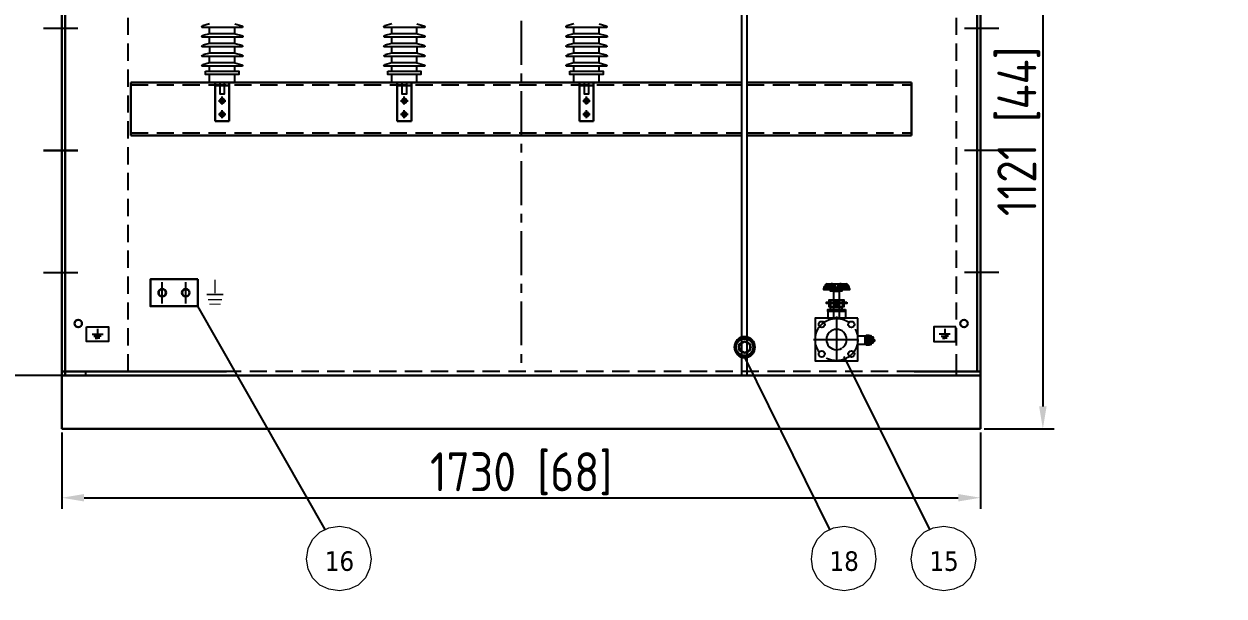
# Model space of a CAD drawing. Header units: inches. Extents: x 198356 to 209798, y -190593 to -183267.
# Drawn here: x 199760 to 202019, y -186348 to -185270 of the extents above; entities that cross this region are included whole.
import ezdxf

# ---------------------------------------------------------------- set-up
doc = ezdxf.new("R2010")
doc.units = ezdxf.units.IN
doc.header["$LTSCALE"] = 13
doc.linetypes.add('CENTERX2', pattern=[101.6, 63.5, -12.7, 12.7, -12.7])
doc.linetypes.add('DASHED', pattern=[0.75, 0.5, -0.25])
for name, color, linetype in [('1', 4, 'Continuous'), ('4虚线层', 6, 'DASHED'), ('粗实线', 4, 'Continuous')]:
    doc.layers.add(name, color=color, linetype=linetype)
for name, color, linetype, lineweight in [('1粗实线', 4, 'Continuous', 50), ('2细实线', 3, 'Continuous', 20), ('标注、文本', 3, 'Continuous', 25), ('铁心', 3, 'Continuous', 0)]:
    doc.layers.add(name, color=color, linetype=linetype, lineweight=lineweight)
doc.styles.get("Standard").update_dxf_attribs({"font": 'gbenor.shx', "bigfont": 'gbcbig.shx'})
doc.styles.add('Tahoma$001', font='tahoma.ttf', dxfattribs={"height": 2.159784})
doc.dimstyles.new('英寸 1-10', dxfattribs={"dimscale": 14, "dimtxt": 3.5, "dimasz": 2, "dimexe": 1.5, "dimexo": 0.5, "dimgap": 0.5, "dimtad": 1, "dimtoh": 1, "dimdec": 0, "dimdsep": 46, "dimtxsty": 'Standard', "dimcen": 2.5, "dimclrd": 3, "dimclre": 3, "dimclrt": 3, "dimadec": 0, "dimazin": 2, "dimtfac": 1, "dimtdec": 0, "dimtmove": 0, "dimatfit": 2, "dimfxl": 1, "dimarcsym": 0})

# ---------------------------------------------------------------- blocks, each defined once
blk = doc.blocks.new('A$C1DFE2BEF')
at = {"layer": '粗实线'}
h = blk.add_hatch(color=256, dxfattribs=at)
h.dxf.hatch_style = 2
h.paths.add_polyline_path([(99.9, 51.8), (99.9, 32.8), (104.9, 32.8)])
h = blk.add_hatch(color=256, dxfattribs=at)
h.dxf.hatch_style = 2
h.paths.add_polyline_path([(99.9, 51.8), (104.9, 51.8), (104.9, 32.8)])
at = {"layer": '1', "color": 1, "linetype": 'CENTERX2', "lineweight": -3, "ltscale": 0.1}
for p, q in [((43.3, 87.1), (43.3, 0)), ((0, 43.6), (86.7, 43.6))]:
    blk.add_line(p, q, dxfattribs=at)
at = {"layer": '1'}
blk.add_lwpolyline([(83.3, 83.6), (3.3, 83.6), (3.3, 3.6), (83.3, 3.6)], close=True, dxfattribs=at)
at = {"layer": '1', "color": 1, "linetype": 'CENTERX2', "lineweight": -3, "ltscale": 0.1}
blk.add_circle((43.3, 43.6), 40, dxfattribs=at)
at = {"layer": '1'}
for centre in [(15.5, 72), (71.2, 72), (15.5, 16.4), (71.2, 16.4)]:
    blk.add_circle(centre, 5.76, dxfattribs=at)
blk.add_arc((43.3, 43.6), 19.2, 305.0033, 302.381, dxfattribs=at)
at = {"layer": '粗实线'}
for points in [[(67.5, 139.7), (67.5, 137.1), (19.2, 137.1), (19.2, 139.7)], [(58.6, 139.7), (67.5, 139.7), (67.5, 137.1), (19.2, 137.1), (19.2, 139.7), (28.1, 139.7)], [(25.6, 148.6), (23, 147.3), (20.5, 144.8)], [(25.6, 147.3), (23, 146), (20.5, 144.8)], [(25.6, 146), (24.3, 144.8), (23, 143.5)], [(25.6, 144.8), (24.3, 144.8), (23, 143.5)], [(35.7, 148.6), (33.2, 148.6), (29.4, 146), (28.1, 142.2)], [(33.2, 146), (31.9, 144.8), (30.6, 142.2)], [(33.2, 144.8), (31.9, 144.8), (30.6, 142.2)], [(30.6, 137.1), (30.6, 142.2), (30.6, 139.7)], [(30.6, 139.7), (56, 139.7)], [(35.7, 142.2), (35.7, 144.8), (34.5, 146)], [(35.7, 142.2), (34.5, 144.8)], [(38.3, 142.2), (37, 147.3), (35.7, 148.6)], [(35.7, 144.8), (35.7, 146)], [(48.4, 142.2), (49.7, 147.3), (49.7, 148.6)], [(52.2, 146), (51, 146), (51, 144.8), (51, 142.2)], [(52.2, 144.8), (51, 144.8)], [(58.6, 142.2), (56, 146), (52.2, 148.6)], [(56, 142.2), (54.8, 144.8), (52.2, 146)], [(56, 142.2), (54.8, 144.8), (52.2, 144.8)], [(56, 137.1), (56, 142.2), (56, 139.7)], [(66.2, 144.8), (63.7, 147.3), (61.1, 148.6)], [(64.9, 144.8), (63.7, 146), (61.1, 147.3)], [(63.7, 143.5), (62.4, 144.8), (61.1, 146)], [(63.7, 143.5), (62.4, 144.8), (61.1, 144.8)], [(29.4, 114.3), (29.4, 118.1), (57.3, 118.1), (57.3, 114.3)], [(57.3, 111.7), (57.3, 105.4), (29.4, 105.4), (29.4, 111.7)], [(83.3, 50.5), (97.3, 50.5), (97.3, 34), (83.3, 34)], [(108.7, 35.3), (108.7, 49.3), (108.7, 50.5), (107.5, 50.5)], [(110, 36.6), (110, 48), (108.7, 48)], [(112.6, 36.6), (112.6, 48), (110, 48)], [(112.6, 48), (112.6, 46.7)], [(107.5, 34), (108.7, 34), (108.7, 35.3)], [(110, 36.6), (108.7, 35.3)], [(112.6, 36.6), (112.6, 37.8)], [(115.1, 42.9), (115.1, 41.7), (113.8, 41.7), (113.8, 42.9), (115.1, 42.9), (115.1, 40.4), (115.1, 42.9), (115.1, 41.7), (115.1, 40.4)]]:
    blk.add_lwpolyline(points, dxfattribs=at)
for points in [[(53.5, 137.1), (53.5, 134.6), (31.9, 134.6), (31.9, 137.1)], [(62.4, 114.3), (62.4, 113), (24.3, 113), (24.3, 114.3)], [(62.4, 113), (62.4, 111.7), (24.3, 111.7), (24.3, 113)], [(48.4, 134.6), (48.4, 83.6), (38.3, 83.6), (38.3, 134.6)], [(59.9, 100.3), (59.9, 96.5), (26.8, 96.5), (26.8, 100.3)], [(53.5, 105.4), (53.5, 100.3), (31.9, 100.3), (31.9, 105.4)], [(99.9, 49.3), (99.9, 35.3), (97.3, 35.3), (97.3, 49.3)], [(104.9, 51.8), (104.9, 32.8), (99.9, 32.8), (99.9, 51.8)], [(107.5, 50.5), (107.5, 34), (106.2, 34), (106.2, 50.5)], [(113.8, 44.2), (113.8, 40.4), (112.6, 40.4), (112.6, 44.2)]]:
    blk.add_lwpolyline(points, close=True, dxfattribs=at)
for points in [[(19.2, 139.7), (19.2, 139.7), (20.5, 144.8), (20.5, 144.8)], [(19.2, 139.7), (19.2, 139.7), (20.5, 144.8), (20.5, 144.8)], [(20.5, 139.7), (20.5, 139.7), (23, 143.5), (23, 143.5)], [(21.8, 139.7), (21.8, 139.7), (23, 143.5), (23, 143.5)], [(28.1, 139.7), (28.1, 139.7), (21.8, 139.7), (21.8, 139.7)], [(23, 142.2), (23, 142.2), (28.1, 142.2), (28.1, 142.2)], [(25.6, 148.6), (25.6, 148.6), (61.1, 148.6), (61.1, 148.6)], [(25.6, 147.3), (25.6, 147.3), (30.6, 147.3), (30.6, 147.3)], [(25.6, 146), (25.6, 146), (29.4, 146), (29.4, 146)], [(25.6, 144.8), (25.6, 144.8), (29.4, 144.8), (29.4, 144.8)], [(28.1, 142.2), (28.1, 142.2), (28.1, 137.1), (28.1, 137.1)], [(28.1, 139.7), (28.1, 139.7), (30.6, 139.7), (30.6, 139.7)], [(30.6, 142.2), (30.6, 142.2), (56, 142.2), (56, 142.2)], [(56, 139.7), (56, 139.7), (30.6, 139.7), (30.6, 139.7)], [(33.2, 146), (33.2, 146), (34.5, 146), (34.5, 146)], [(33.2, 144.8), (33.2, 144.8), (34.5, 144.8), (34.5, 144.8)], [(40.8, 148.6), (40.8, 148.6), (40.8, 137.1), (40.8, 137.1)], [(45.9, 148.6), (45.9, 148.6), (45.9, 137.1), (45.9, 137.1)], [(52.2, 148.6), (52.2, 148.6), (49.7, 148.6), (49.7, 148.6)], [(49.7, 147.3), (49.7, 147.3), (49.7, 148.6), (49.7, 148.6)], [(51, 144.8), (51, 144.8), (49.7, 142.2), (49.7, 142.2)], [(52.2, 146), (52.2, 146), (52.2, 147.3), (52.2, 147.3)], [(52.2, 144.8), (52.2, 144.8), (52.2, 146), (52.2, 146)], [(61.1, 147.3), (61.1, 147.3), (54.8, 147.3), (54.8, 147.3)], [(61.1, 146), (61.1, 146), (57.3, 146), (57.3, 146)], [(61.1, 144.8), (61.1, 144.8), (57.3, 144.8), (57.3, 144.8)], [(58.6, 142.2), (58.6, 142.2), (63.7, 142.2), (63.7, 142.2)], [(63.7, 142.2), (63.7, 142.2), (58.6, 142.2), (58.6, 142.2)], [(58.6, 142.2), (58.6, 142.2), (58.6, 137.1), (58.6, 137.1)], [(67.5, 139.7), (67.5, 139.7), (58.6, 139.7), (58.6, 139.7)], [(58.6, 139.7), (58.6, 139.7), (64.9, 139.7), (64.9, 139.7)], [(64.9, 139.7), (64.9, 139.7), (63.7, 143.5), (63.7, 143.5)], [(64.9, 139.7), (64.9, 139.7), (63.7, 143.5), (63.7, 143.5)], [(67.5, 139.7), (67.5, 139.7), (64.9, 144.8), (64.9, 144.8)], [(67.5, 139.7), (67.5, 139.7), (66.2, 144.8), (66.2, 144.8)], [(67.5, 137.1), (67.5, 137.1), (67.5, 139.7), (67.5, 139.7)], [(31.9, 118.1), (31.9, 118.1), (31.9, 114.3), (31.9, 114.3)], [(40.8, 118.1), (40.8, 118.1), (40.8, 114.3), (40.8, 114.3)], [(44.6, 118.1), (44.6, 118.1), (44.6, 114.3), (44.6, 114.3)], [(54.8, 118.1), (54.8, 118.1), (54.8, 114.3), (54.8, 114.3)], [(26.8, 96.5), (26.8, 96.5), (26.8, 83.6), (26.8, 83.6)], [(31.9, 111.7), (31.9, 111.7), (31.9, 105.4), (31.9, 105.4)], [(35.7, 100.3), (35.7, 100.3), (35.7, 96.5), (35.7, 96.5)], [(37, 100.3), (37, 100.3), (37, 96.5), (37, 96.5)], [(40.8, 111.7), (40.8, 111.7), (40.8, 105.4), (40.8, 105.4)], [(44.6, 111.7), (44.6, 111.7), (44.6, 105.4), (44.6, 105.4)], [(49.7, 100.3), (49.7, 100.3), (49.7, 96.5), (49.7, 96.5)], [(51, 100.3), (51, 100.3), (51, 96.5), (51, 96.5)], [(54.8, 111.7), (54.8, 111.7), (54.8, 105.4), (54.8, 105.4)], [(59.9, 96.5), (59.9, 96.5), (59.9, 83.6), (59.9, 83.6)], [(106.2, 50.5), (106.2, 50.5), (104.9, 50.5), (104.9, 50.5)], [(107.5, 50.5), (107.5, 50.5), (107.5, 51.8), (107.5, 51.8)], [(112.6, 48), (112.6, 48), (112.6, 49.3), (112.6, 49.3)], [(112.6, 46.7), (112.6, 46.7), (112.6, 37.8), (112.6, 37.8)], [(106.2, 34), (106.2, 34), (104.9, 34), (104.9, 34)], [(107.5, 34), (107.5, 34), (107.5, 35.3), (107.5, 35.3)], [(112.6, 36.6), (112.6, 36.6), (110, 36.6), (110, 36.6)], [(112.6, 36.6), (112.6, 36.6), (112.6, 37.8), (112.6, 37.8)]]:
    blk.add_open_spline(points, degree=3, dxfattribs=at)
blk = doc.blocks.new('257561')
at = {"layer": '标注、文本'}
for p, q in [((856.9, 2219.1), (856.9, 2214.1)), ((851.7, 2214.1), (862.1, 2214.1)), ((853.4, 2212.2), (856.9, 2212.2)), ((854.7, 2210.2), (856.9, 2210.2)), ((860.3, 2212.2), (856.9, 2212.2)), ((859, 2210.2), (856.9, 2210.2))]:
    blk.add_line(p, q, dxfattribs=at)
blk = doc.blocks.new('*U96')
at = {"layer": '1', "color": 1, "linetype": 'CENTERX2', "lineweight": -3, "ltscale": 0.1}
blk.add_line((32.5, 0), (-32.5, 0), dxfattribs=at)
blk = doc.blocks.new('*D101')
at = {"layer": '2细实线', "color": 3, "linetype": 'ByBlock', "lineweight": -2}
for p, q in [((204482.5, -183812.8), (204702.3, -183812.8)), ((204681.3, -183854.8), (204681.3, -185990.8)), ((204332.5, -186032.8), (204702.3, -186032.8)), ((201100.8, -188826.9), (201100.8, -188994.8)), ((199830.8, -188846.5), (199830.8, -188994.8)), ((201072.8, -188973.8), (199858.8, -188973.8))]:
    blk.add_line(p, q, dxfattribs=at)
at = {"layer": '2细实线', "color": 3, "linetype": 'ByBlock'}
for points in [[(204674.3, -183854.8), (204688.3, -183854.8), (204681.3, -183812.8)], [(204674.3, -185990.8), (204688.3, -185990.8), (204681.3, -186032.8)], [(199858.8, -188969.1), (199858.8, -188978.5), (199830.8, -188973.8)], [(201072.8, -188969.1), (201072.8, -188978.5), (201100.8, -188973.8)]]:
    blk.add_solid(points, dxfattribs=at)
at = {"layer": 'Defpoints', "color": 0, "linetype": 'ByBlock'}
for p in [(204475.5, -183812.8), (204325.5, -186032.8), (204681.3, -186032.8), (201100.8, -188819.9), (199830.8, -188839.5), (199830.8, -188973.8)]:
    blk.add_point(p, dxfattribs=at)
at = {"layer": '2细实线', "color": 3, "linetype": 'ByBlock', "insert": (204636.1, -185152.3), "char_height": 73.5, "attachment_point": 5, "rotation": 90}
blk.add_mtext('2220 [87]', dxfattribs=at)
at = {"layer": '2细实线', "color": 3, "linetype": 'ByBlock', "insert": (200465.8, -188941.3), "char_height": 49, "attachment_point": 5}
blk.add_mtext('1270 [50]', dxfattribs=at)
blk = doc.blocks.new('*D105')
at = {"layer": '2细实线', "color": 3, "linetype": 'ByBlock', "lineweight": -2}
for p, q in [((199830.8, -186039.8), (199830.8, -186183.8)), ((201560.8, -186039.8), (201560.8, -186183.8)), ((199872.8, -186162.8), (201518.8, -186162.8))]:
    blk.add_line(p, q, dxfattribs=at)
at = {"layer": '2细实线', "color": 3, "linetype": 'ByBlock'}
for points in [[(199872.8, -186155.8), (199872.8, -186169.8), (199830.8, -186162.8)], [(201518.8, -186155.8), (201518.8, -186169.8), (201560.8, -186162.8)]]:
    blk.add_solid(points, dxfattribs=at)
at = {"layer": 'Defpoints', "color": 0, "linetype": 'ByBlock'}
for p in [(199830.8, -186032.8), (201560.8, -186032.8), (201560.8, -186162.8)]:
    blk.add_point(p, dxfattribs=at)
at = {"layer": '2细实线', "color": 3, "linetype": 'ByBlock', "insert": (200695.8, -186117.6), "char_height": 73.5, "attachment_point": 5}
blk.add_mtext('1730 [68]', dxfattribs=at)
blk = doc.blocks.new('*D107')
at = {"layer": '2细实线', "color": 3, "linetype": 'ByBlock', "lineweight": -2}
for p, q in [((201492.1, -184572.3), (201699.3, -184572.3)), ((201678.3, -184714.3), (201678.3, -184600.3)), ((201487.5, -184742.3), (201699.3, -184742.3)), ((201402.8, -184912.3), (201699.3, -184912.3)), ((201678.3, -184954.3), (201678.3, -185990.8)), ((201567.8, -186032.8), (201699.3, -186032.8))]:
    blk.add_line(p, q, dxfattribs=at)
at = {"layer": '2细实线', "color": 3, "linetype": 'ByBlock'}
for points in [[(201673.6, -184600.3), (201682.9, -184600.3), (201678.3, -184572.3)], [(201673.6, -184714.3), (201682.9, -184714.3), (201678.3, -184742.3)], [(201671.3, -184954.3), (201685.3, -184954.3), (201678.3, -184912.3)], [(201671.3, -185990.8), (201685.3, -185990.8), (201678.3, -186032.8)]]:
    blk.add_solid(points, dxfattribs=at)
at = {"layer": 'Defpoints', "color": 0, "linetype": 'ByBlock'}
for p in [(201485.1, -184572.3), (201678.3, -184572.3), (201480.5, -184742.3), (201395.8, -184912.3), (201560.8, -186032.8), (201678.3, -186032.8)]:
    blk.add_point(p, dxfattribs=at)
at = {"layer": '2细实线', "color": 3, "linetype": 'ByBlock', "attachment_point": 5, "rotation": 90}
for s, insert, char_height in [('170 [7]', (201645.7, -184657.3), 49), ('1121 [44]', (201633, -185472.6), 73.5)]:
    blk.add_mtext(s, dxfattribs=dict(at, insert=insert, char_height=char_height))
blk = doc.blocks.new('*D115')
at = {"layer": '2细实线', "color": 3, "linetype": 'ByBlock', "lineweight": -2}
for p, q in [((200042.1, -184352.8), (199700.5, -184352.8)), ((199721.5, -184394.8), (199721.5, -185890.8)), ((200132.8, -184440.9), (200132.8, -184575.1)), ((200475.8, -184440.9), (200475.8, -184575.1)), ((200447.8, -184554.1), (200160.8, -184554.1)), ((199954.8, -185932.8), (199700.5, -185932.8))]:
    blk.add_line(p, q, dxfattribs=at)
at = {"layer": '2细实线', "color": 3, "linetype": 'ByBlock'}
for points in [[(199714.5, -184394.8), (199728.5, -184394.8), (199721.5, -184352.8)], [(200160.8, -184549.5), (200160.8, -184558.8), (200132.8, -184554.1)], [(200447.8, -184549.5), (200447.8, -184558.8), (200475.8, -184554.1)], [(199714.5, -185890.8), (199728.5, -185890.8), (199721.5, -185932.8)]]:
    blk.add_solid(points, dxfattribs=at)
at = {"layer": 'Defpoints', "color": 0, "linetype": 'ByBlock'}
for p in [(200049.1, -184352.8), (200132.8, -184433.9), (200475.8, -184433.9), (200132.8, -184554.1), (199721.5, -185932.8), (199961.8, -185932.8)]:
    blk.add_point(p, dxfattribs=at)
at = {"layer": '2细实线', "color": 3, "linetype": 'ByBlock', "insert": (200304.3, -184521.6), "char_height": 49, "attachment_point": 5}
blk.add_mtext('343 [14]', dxfattribs=at)
at = {"layer": '2细实线', "color": 3, "linetype": 'ByBlock', "insert": (199676.2, -185142.8), "char_height": 73.5, "attachment_point": 5, "rotation": 90}
blk.add_mtext('1580 [62]', dxfattribs=at)
blk = doc.blocks.new('*U97')
at = {"layer": '1', "color": 1, "linetype": 'CENTERX2', "lineweight": -3, "ltscale": 0.1}
blk.add_line((32.5, 0), (-32.5, 0), dxfattribs=at)
blk = doc.blocks.new('A$C4AB3304A')
at = {"layer": '标注、文本', "color": 4, "lineweight": 30}
blk.add_lwpolyline([(0, 51), (89, 51), (89, 0), (0, 0)], close=True, dxfattribs=at)
for centre in [(22.5, 25.5), (66.5, 25.5)]:
    blk.add_circle(centre, 7, dxfattribs=at)
blk = doc.blocks.new('A$C3970166B')
at = {"layer": '标注、文本', "color": 4, "lineweight": 30}
for points in [[(20.3, 13.5), (18.6, 16.9), (16.1, 19.5), (12.7, 20.3), (9.3, 19.5), (6.8, 16.9), (5.1, 13.5), (6.8, 9.3), (9.3, 6.8), (12.7, 5.9), (16.1, 6.8), (18.6, 9.3)], [(19.5, 16.9), (12.7, 20.3), (5.9, 16.9), (5.9, 9.3), (12.7, 5.9), (19.5, 9.3)]]:
    blk.add_lwpolyline(points, close=True, dxfattribs=at)
for major_axis, ratio in [((0, 13.1), 0.967742), ((-11, 0), 0.961538)]:
    blk.add_ellipse((12.7, 13.1), major_axis=major_axis, ratio=ratio, start_param=0, end_param=6.283185, dxfattribs=at)

msp = doc.modelspace()

# ---------------------------------------------------------------- linework, layer by layer
at = {"layer": '1', "color": 1, "linetype": 'CENTERX2', "lineweight": -3, "ltscale": 0.1}
for p, q in [((200695.829, -183811.807), (200695.829, -185924.802)), ((199796.248, -185508.807), (199861.248, -185508.807)), ((199796.248, -185738.807), (199861.248, -185738.807)), ((200019.776, -185796.665), (200019.776, -185756.665)), ((200019.776, -185796.665), (200019.776, -185756.665)), ((200064.276, -185796.665), (200064.276, -185756.665))]:
    msp.add_line(p, q, dxfattribs=at)
at = {"layer": '1', "color": 0}
for p, q in [((200094.338, -185276.142), (200094.338, -185276.692)), ((200171.32, -185276.692), (200094.338, -185276.692)), ((200109.069, -185270.395), (200096.103, -185273.846)), ((200109.069, -185288.694), (200109.069, -185276.692)), ((200156.589, -185270.395), (200169.555, -185273.846)), ((200156.589, -185288.694), (200156.589, -185276.692)), ((200171.32, -185276.142), (200171.32, -185276.692)), ((200437.338, -185276.142), (200437.338, -185276.692)), ((200514.32, -185276.692), (200437.338, -185276.692)), ((200452.069, -185270.395), (200439.103, -185273.846)), ((200452.069, -185288.694), (200452.069, -185276.692)), ((200499.589, -185270.395), (200512.555, -185273.846)), ((200499.589, -185288.694), (200499.589, -185276.692)), ((200514.32, -185276.142), (200514.32, -185276.692)), ((200780.338, -185276.142), (200780.338, -185276.692)), ((200857.32, -185276.692), (200780.338, -185276.692)), ((200795.069, -185270.395), (200782.103, -185273.846)), ((200795.069, -185288.694), (200795.069, -185276.692)), ((200842.589, -185270.395), (200855.555, -185273.846)), ((200842.589, -185288.694), (200842.589, -185276.692)), ((200857.32, -185276.142), (200857.32, -185276.692)), ((200094.584, -185294.441), (200094.584, -185294.99)), ((200171.567, -185294.99), (200094.584, -185294.99)), ((200109.315, -185288.694), (200096.349, -185292.145)), ((200109.069, -185306.992), (200109.069, -185294.99)), ((200156.835, -185288.694), (200109.315, -185288.694)), ((200156.589, -185306.992), (200156.589, -185294.99)), ((200156.835, -185288.694), (200169.802, -185292.145)), ((200171.567, -185294.441), (200171.567, -185294.99)), ((200437.584, -185294.441), (200437.584, -185294.99)), ((200514.567, -185294.99), (200437.584, -185294.99)), ((200452.315, -185288.694), (200439.349, -185292.145)), ((200452.069, -185306.992), (200452.069, -185294.99)), ((200499.835, -185288.694), (200452.315, -185288.694)), ((200499.589, -185306.992), (200499.589, -185294.99)), ((200499.835, -185288.694), (200512.802, -185292.145)), ((200514.567, -185294.441), (200514.567, -185294.99)), ((200780.584, -185294.441), (200780.584, -185294.99)), ((200857.567, -185294.99), (200780.584, -185294.99)), ((200795.315, -185288.694), (200782.349, -185292.145)), ((200795.069, -185306.992), (200795.069, -185294.99)), ((200842.835, -185288.694), (200795.315, -185288.694)), ((200842.589, -185306.992), (200842.589, -185294.99)), ((200842.835, -185288.694), (200855.802, -185292.145)), ((200857.567, -185294.441), (200857.567, -185294.99)), ((200094.338, -185312.739), (200094.338, -185313.289)), ((200171.32, -185313.289), (200094.338, -185313.289)), ((200109.069, -185306.992), (200096.103, -185310.443)), ((200109.315, -185325.291), (200096.349, -185328.741)), ((200156.589, -185306.992), (200109.069, -185306.992)), ((200109.315, -185325.291), (200109.315, -185313.289)), ((200156.835, -185325.291), (200109.315, -185325.291)), ((200156.589, -185306.992), (200169.555, -185310.443)), ((200156.835, -185325.291), (200156.835, -185313.289)), ((200156.835, -185325.291), (200169.802, -185328.741)), ((200171.32, -185312.739), (200171.32, -185313.289)), ((200437.338, -185312.739), (200437.338, -185313.289)), ((200514.32, -185313.289), (200437.338, -185313.289)), ((200452.069, -185306.992), (200439.103, -185310.443)), ((200452.315, -185325.291), (200439.349, -185328.741)), ((200499.589, -185306.992), (200452.069, -185306.992)), ((200452.315, -185325.291), (200452.315, -185313.289)), ((200499.835, -185325.291), (200452.315, -185325.291)), ((200499.589, -185306.992), (200512.555, -185310.443)), ((200499.835, -185325.291), (200499.835, -185313.289)), ((200499.835, -185325.291), (200512.802, -185328.741)), ((200514.32, -185312.739), (200514.32, -185313.289)), ((200780.338, -185312.739), (200780.338, -185313.289)), ((200857.32, -185313.289), (200780.338, -185313.289)), ((200795.069, -185306.992), (200782.103, -185310.443)), ((200795.315, -185325.291), (200782.349, -185328.741)), ((200842.589, -185306.992), (200795.069, -185306.992)), ((200795.315, -185325.291), (200795.315, -185313.289)), ((200842.835, -185325.291), (200795.315, -185325.291)), ((200842.589, -185306.992), (200855.555, -185310.443)), ((200842.835, -185325.291), (200842.835, -185313.289)), ((200842.835, -185325.291), (200855.802, -185328.741)), ((200857.32, -185312.739), (200857.32, -185313.289)), ((200094.584, -185331.037), (200094.584, -185331.587)), ((200171.567, -185331.587), (200094.584, -185331.587)), ((200109.069, -185343.589), (200096.103, -185347.04)), ((200109.069, -185343.589), (200109.069, -185331.587)), ((200156.589, -185343.589), (200109.069, -185343.589)), ((200156.589, -185343.589), (200156.589, -185331.587)), ((200156.589, -185343.589), (200169.555, -185347.04)), ((200171.567, -185331.037), (200171.567, -185331.587)), ((200437.584, -185331.037), (200437.584, -185331.587)), ((200514.567, -185331.587), (200437.584, -185331.587)), ((200452.069, -185343.589), (200439.103, -185347.04)), ((200452.069, -185343.589), (200452.069, -185331.587)), ((200499.589, -185343.589), (200452.069, -185343.589)), ((200499.589, -185343.589), (200499.589, -185331.587)), ((200499.589, -185343.589), (200512.555, -185347.04)), ((200514.567, -185331.037), (200514.567, -185331.587)), ((200780.584, -185331.037), (200780.584, -185331.587)), ((200857.567, -185331.587), (200780.584, -185331.587)), ((200795.069, -185343.589), (200782.103, -185347.04)), ((200795.069, -185343.589), (200795.069, -185331.587)), ((200842.589, -185343.589), (200795.069, -185343.589)), ((200842.589, -185343.589), (200842.589, -185331.587)), ((200842.589, -185343.589), (200855.555, -185347.04)), ((200857.567, -185331.037), (200857.567, -185331.587)), ((200094.338, -185349.336), (200094.338, -185349.886)), ((200171.32, -185349.886), (200094.338, -185349.886)), ((200109.069, -185359.089), (200109.069, -185349.886)), ((200109.069, -185359.089), (200109.069, -185352.507)), ((200109.069, -185380.302), (200109.069, -185365.443)), ((200156.589, -185359.089), (200156.589, -185349.886)), ((200156.589, -185359.089), (200156.589, -185352.507)), ((200156.589, -185380.302), (200156.589, -185365.443)), ((200171.32, -185349.336), (200171.32, -185349.886)), ((200437.338, -185349.336), (200437.338, -185349.886)), ((200514.32, -185349.886), (200437.338, -185349.886)), ((200452.069, -185359.089), (200452.069, -185349.886)), ((200452.069, -185359.089), (200452.069, -185352.507)), ((200452.069, -185380.302), (200452.069, -185365.443)), ((200499.589, -185359.089), (200499.589, -185349.886)), ((200499.589, -185359.089), (200499.589, -185352.507)), ((200499.589, -185380.302), (200499.589, -185365.443)), ((200514.32, -185349.336), (200514.32, -185349.886)), ((200780.338, -185349.336), (200780.338, -185349.886)), ((200857.32, -185349.886), (200780.338, -185349.886)), ((200795.069, -185359.089), (200795.069, -185349.886)), ((200795.069, -185359.089), (200795.069, -185352.507)), ((200795.069, -185380.302), (200795.069, -185365.443)), ((200842.589, -185359.089), (200842.589, -185349.886)), ((200842.589, -185359.089), (200842.589, -185352.507)), ((200842.589, -185380.302), (200842.589, -185365.443)), ((200857.32, -185349.336), (200857.32, -185349.886)), ((200109.069, -185380.302), (200156.589, -185380.302)), ((200452.069, -185380.302), (200499.589, -185380.302)), ((200795.069, -185380.302), (200842.589, -185380.302))]:
    msp.add_line(p, q, dxfattribs=at)
for points in [[(200101.694, -185359.089), (200163.964, -185359.089), (200163.964, -185365.443), (200101.694, -185365.443)], [(200444.694, -185359.089), (200506.964, -185359.089), (200506.964, -185365.443), (200444.694, -185365.443)], [(200787.694, -185359.089), (200849.964, -185359.089), (200849.964, -185365.443), (200787.694, -185365.443)], [(200129.039, -185380.302), (200136.619, -185380.302), (200136.619, -185402.649), (200129.039, -185402.649)], [(200472.039, -185380.302), (200479.619, -185380.302), (200479.619, -185402.649), (200472.039, -185402.649)], [(200815.039, -185380.302), (200822.619, -185380.302), (200822.619, -185402.649), (200815.039, -185402.649)]]:
    msp.add_lwpolyline(points, close=True, dxfattribs=at)
at = {"layer": '1', "color": 0, "extrusion": (0, 0, -1)}
for centre, major_axis, start_param, end_param in [((200096.714, -185276.142), (-1.68, 1.68), 5.49778704, 6.80848298), ((200168.944, -185276.142), (1.68, 1.68), -0.52529789, 0.78539806), ((200439.714, -185276.142), (-1.68, 1.68), 5.49778704, 6.80848298), ((200511.944, -185276.142), (1.68, 1.68), -0.52529789, 0.78539806), ((200782.714, -185276.142), (-1.68, 1.68), 5.49778704, 6.80848298), ((200854.944, -185276.142), (1.68, 1.68), -0.52529789, 0.78539806), ((200096.96, -185294.441), (-1.68, 1.68), 5.49778704, 6.80848298), ((200169.191, -185294.441), (1.68, 1.68), -0.52529789, 0.78539806), ((200439.96, -185294.441), (-1.68, 1.68), 5.49778704, 6.80848298), ((200512.191, -185294.441), (1.68, 1.68), -0.52529789, 0.78539806), ((200782.96, -185294.441), (-1.68, 1.68), 5.49778704, 6.80848298), ((200855.191, -185294.441), (1.68, 1.68), -0.52529789, 0.78539806), ((200096.714, -185312.739), (-1.68, 1.68), 5.49778704, 6.80848298), ((200168.944, -185312.739), (1.68, 1.68), -0.52529789, 0.78539806), ((200439.714, -185312.739), (-1.68, 1.68), 5.49778704, 6.80848298), ((200511.944, -185312.739), (1.68, 1.68), -0.52529789, 0.78539806), ((200782.714, -185312.739), (-1.68, 1.68), 5.49778704, 6.80848298), ((200854.944, -185312.739), (1.68, 1.68), -0.52529789, 0.78539806), ((200096.714, -185349.336), (-1.68, 1.68), 5.49778704, 6.80848298), ((200096.96, -185331.037), (-1.68, 1.68), 5.49778704, 6.80848298), ((200168.944, -185349.336), (1.68, 1.68), -0.52529789, 0.78539806), ((200169.191, -185331.037), (1.68, 1.68), -0.52529789, 0.78539806), ((200439.714, -185349.336), (-1.68, 1.68), 5.49778704, 6.80848298), ((200439.96, -185331.037), (-1.68, 1.68), 5.49778704, 6.80848298), ((200511.944, -185349.336), (1.68, 1.68), -0.52529789, 0.78539806), ((200512.191, -185331.037), (1.68, 1.68), -0.52529789, 0.78539806), ((200782.714, -185349.336), (-1.68, 1.68), 5.49778704, 6.80848298), ((200782.96, -185331.037), (-1.68, 1.68), 5.49778704, 6.80848298), ((200854.944, -185349.336), (1.68, 1.68), -0.52529789, 0.78539806), ((200855.191, -185331.037), (1.68, 1.68), -0.52529789, 0.78539806)]:
    msp.add_ellipse(centre, major_axis=major_axis, ratio=1, start_param=start_param, end_param=end_param, dxfattribs=at)
at = {"layer": '1粗实线', "color": 0, "linetype": 'ByBlock', "lineweight": -2}
for p, q in [((200125.763, -185415.064), (200139.894, -185415.064)), ((200132.829, -185422.129), (200132.829, -185407.236)), ((200468.763, -185415.064), (200482.894, -185415.064)), ((200475.829, -185422.129), (200475.829, -185407.236)), ((200811.763, -185415.064), (200825.894, -185415.064)), ((200818.829, -185422.129), (200818.829, -185407.236)), ((200132.829, -185447.528), (200132.829, -185432.635)), ((200475.829, -185447.528), (200475.829, -185432.635)), ((200818.829, -185447.528), (200818.829, -185432.635)), ((200125.763, -185440.463), (200139.894, -185440.463)), ((200468.763, -185440.463), (200482.894, -185440.463)), ((200811.763, -185440.463), (200825.894, -185440.463))]:
    msp.add_line(p, q, dxfattribs=at)
at = {"layer": '2细实线', "linetype": 'ByBlock'}
for p, q in [((200119.599, -185380.302), (200146.059, -185380.302)), ((200462.599, -185380.302), (200489.059, -185380.302)), ((200805.599, -185380.302), (200832.059, -185380.302))]:
    msp.add_line(p, q, dxfattribs=at)
at = {"layer": '4虚线层', "ltscale": 5}
for p, q in [((199955.829, -185924.802), (199955.829, -183923.802)), ((201515.829, -185924.802), (201515.829, -183923.802)), ((199960.829, -185385.302), (201110.829, -185385.302)), ((201120.829, -185385.302), (201430.829, -185385.302)), ((199960.829, -185475.302), (201110.829, -185475.302)), ((201120.829, -185475.302), (201430.829, -185475.302)), ((199875.829, -185932.802), (199875.829, -185924.802)), ((201435.829, -185924.802), (199955.829, -185924.802)), ((201515.829, -185932.802), (201515.829, -185924.802))]:
    msp.add_line(p, q, dxfattribs=at)
at = {"layer": '标注、文本', "color": 4, "lineweight": 30}
for p, q in [((199830.829, -186032.802), (199830.829, -183841.807)), ((199836.829, -185932.802), (199836.829, -183847.807)), ((201554.829, -185924.802), (201554.829, -183847.807)), ((201560.829, -186032.802), (201560.829, -183841.807)), ((199960.829, -185480.302), (199960.829, -185380.302)), ((199960.829, -185380.302), (201110.829, -185380.302)), ((201110.829, -185380.302), (199960.829, -185380.302)), ((200119.599, -185453.274), (200119.599, -185380.302)), ((200119.599, -185386.302), (200146.059, -185386.302)), ((200146.059, -185380.302), (200146.059, -185453.274)), ((200462.599, -185453.274), (200462.599, -185380.302)), ((200462.599, -185386.302), (200489.059, -185386.302)), ((200489.059, -185380.302), (200489.059, -185453.274)), ((200805.599, -185453.274), (200805.599, -185380.302)), ((200805.599, -185386.302), (200832.059, -185386.302)), ((200832.059, -185380.302), (200832.059, -185453.274)), ((201430.829, -185380.302), (201120.829, -185380.302)), ((201120.829, -185380.302), (201430.829, -185380.302)), ((201430.829, -185480.302), (201430.829, -185380.302)), ((200146.059, -185453.274), (200119.599, -185453.274)), ((200489.059, -185453.274), (200462.599, -185453.274)), ((200832.059, -185453.274), (200805.599, -185453.274)), ((201110.829, -185480.302), (199960.829, -185480.302)), ((201430.829, -185480.302), (201120.829, -185480.302)), ((201560.829, -185852.802), (201560.829, -185752.802)), ((200140.829, -185924.802), (199830.829, -185924.802)), ((201560.829, -185932.802), (199830.829, -185932.802)), ((201435.829, -185924.802), (201560.829, -185924.802)), ((201560.829, -186032.802), (199830.829, -186032.802))]:
    msp.add_line(p, q, dxfattribs=at)
at = {"layer": '标注、文本', "ltscale": 16.7707}
for p, q in [((200326.89, -186222.616), (200086.776, -185802.165)), ((201277.338, -186222.616), (201116.142, -185896.845)), ((201465.339, -186222.616), (201304.143, -185896.845))]:
    msp.add_line(p, q, dxfattribs=at)
at = {"layer": '标注、文本'}
for points in [[(199877.341, -185841.052), (199918.861, -185841.052), (199918.861, -185868.761), (199877.341, -185868.761)], [(201514.317, -185841.052), (201472.797, -185841.052), (201472.797, -185868.761), (201514.317, -185868.761)]]:
    msp.add_lwpolyline(points, close=True, dxfattribs=at)
at = {"layer": '标注、文本', "color": 4, "lineweight": 30}
for centre in [(200132.829, -185415.064), (200475.829, -185415.064), (200818.829, -185415.064), (200132.829, -185440.463), (200475.829, -185440.463), (200818.829, -185440.463)]:
    msp.add_circle(centre, 4.204, dxfattribs=at)
at = {"layer": '粗实线'}
for p, q in [((201110.829, -183847.807), (201110.829, -185932.802)), ((201120.829, -183847.807), (201120.829, -185932.802))]:
    msp.add_line(p, q, dxfattribs=at)
at = {"layer": '粗实线', "lineweight": 30}
for centre, radius in [((200019.776, -185776.665), 7.15), ((200019.776, -185776.665), 7.15), ((200064.276, -185776.665), 7.15), ((199861.806, -185834.602), 7), ((201529.852, -185834.602), 7)]:
    msp.add_circle(centre, radius, dxfattribs=at)
at = {"layer": '铁心'}
for points in [[(200291.874, -186278.308), (200294.885, -186258.128), (200302.716, -186241.261), (200316.571, -186227.407), (200333.437, -186219.576), (200353.617, -186216.564), (200371.989, -186219.576), (200388.856, -186227.407), (200402.711, -186241.261), (200410.541, -186258.128), (200413.553, -186278.308), (200410.541, -186296.68), (200402.711, -186313.848), (200388.856, -186327.702), (200371.989, -186335.232), (200353.617, -186338.244), (200333.437, -186335.232), (200316.571, -186327.702), (200302.716, -186313.848), (200294.885, -186296.68)], [(201242.321, -186278.308), (201245.333, -186258.128), (201253.164, -186241.261), (201267.019, -186227.407), (201283.885, -186219.576), (201304.065, -186216.564), (201322.437, -186219.576), (201339.304, -186227.407), (201353.158, -186241.261), (201360.989, -186258.128), (201364.001, -186278.308), (201360.989, -186296.68), (201353.158, -186313.848), (201339.304, -186327.702), (201322.437, -186335.232), (201304.065, -186338.244), (201283.885, -186335.232), (201267.019, -186327.702), (201253.164, -186313.848), (201245.333, -186296.68)], [(201430.323, -186278.308), (201433.335, -186258.128), (201441.166, -186241.261), (201455.02, -186227.407), (201471.887, -186219.576), (201492.066, -186216.564), (201510.439, -186219.576), (201527.305, -186227.407), (201541.16, -186241.261), (201548.991, -186258.128), (201552.003, -186278.308), (201548.991, -186296.68), (201541.16, -186313.848), (201527.305, -186327.702), (201510.439, -186335.232), (201492.066, -186338.244), (201471.887, -186335.232), (201455.02, -186327.702), (201441.166, -186313.848), (201433.335, -186296.68)]]:
    msp.add_lwpolyline(points, close=True, dxfattribs=at)

# ---------------------------------------------------------------- block references
at = {"layer": '1粗实线', "color": 0, "linetype": 'ByBlock', "lineweight": -2}
for name, p in [('*U97', (199828.748, -185278.807)), ('*U96', (201562.91, -185278.807)), ('*U97', (199828.748, -185508.807)), ('*U96', (201562.91, -185508.807)), ('*U96', (201562.91, -185738.807))]:
    msp.add_blockref(name, p, dxfattribs=at)
at = {"layer": '标注、文本', "xscale": -1}
msp.add_blockref('A$C4AB3304A', (200086.776, -185802.165), dxfattribs=at)
at = {"layer": '标注、文本'}
msp.add_blockref('A$C1DFE2BEF', (201246.435, -185908.363), dxfattribs=at)
for name, p, xscale, yscale, zscale in [('257561', (198184.352, -190282.763), 2, 2, 2), ('257561', (203207.283, -190282.763), -2, 2, 2), ('A$C3970166B', (201097.818, -185898.841), 1.5, 1.5, 1.5)]:
    msp.add_blockref(name, p, dxfattribs=dict(at, xscale=xscale, yscale=yscale, zscale=zscale))

# ---------------------------------------------------------------- texts
at = {"layer": '标注、文本', "style": 'Tahoma$001'}
for height, rotation, p in [(25, 180, (200123.522, -185751.785)), (30, 270, (200103.688, -185775.18)), (25, 270, (200106.141, -185785.622)), (20, 270, (200108.928, -185794.693))]:
    msp.add_text('l', height=height, rotation=rotation, dxfattribs=at).set_placement(p)
at = {"layer": '铁心', "style": 'Tahoma$001'}
for s, p in [('16', (200326.113, -186300.47)), ('18', (201276.561, -186300.47)), ('15', (201464.563, -186300.47))]:
    msp.add_text(s, height=36.7741, dxfattribs=at).set_placement(p)

# ---------------------------------------------------------------- dimensions: what is measured, and where the dimension line sits
at = {"layer": '2细实线', "linetype": 'ByBlock'}
for base, p1, p2, override, picture, middle in [((204681.343, -186032.802), (204475.464, -183812.807), (204325.464, -186032.802), {"dimtxt": 5.25, "dimasz": 3}, '*D101', (204681.343, -185152.306)), ((201678.255, -184572.302), (201480.499, -184742.302), (201485.087, -184572.302), {"dimtmove": 1}, '*D107', (201678.255, -184657.302))]:
    dim = msp.add_linear_dim(base=base, p1=p1, p2=p2, angle=90, dimstyle='英寸 1-10', override=override, dxfattribs=at)
    dim.commit()
    dim.dimension.update_dxf_attribs({"geometry": picture, "text_midpoint": middle, "dimtype": 160})
for base, p1, p2, picture, middle in [((199830.829, -188973.785), (201100.829, -188819.91), (199830.829, -188839.487), '*D101', (200465.829, -188941.264)), ((200132.829, -184554.137), (200475.829, -184433.943), (200132.829, -184433.943), '*D115', (200304.329, -184521.617))]:
    dim = msp.add_linear_dim(base=base, p1=p1, p2=p2, dimstyle='英寸 1-10', dxfattribs=at)
    dim.commit()
    dim.dimension.update_dxf_attribs({"geometry": picture, "text_midpoint": middle})
for base, p1, p2, picture, middle in [((199721.474, -185932.802), (200049.055, -184352.802), (199961.799, -185932.802), '*D115', (199676.193, -185142.802)), ((201678.254686463, -186032.802093603), (201395.82847009, -184912.302093603), (201560.828907861, -186032.802093603), '*D107', (201632.973436463, -185472.552093603))]:
    dim = msp.add_linear_dim(base=base, p1=p1, p2=p2, angle=90, dimstyle='英寸 1-10', override={"dimtxt": 5.25, "dimasz": 3}, dxfattribs=at)
    dim.commit()
    dim.dimension.update_dxf_attribs({"geometry": picture, "text_midpoint": middle})
dim = msp.add_linear_dim(base=(201560.829, -186162.833), p1=(199830.829, -186032.802), p2=(201560.829, -186032.802), dimstyle='英寸 1-10', override={"dimtxt": 5.25, "dimasz": 3}, dxfattribs=at)
dim.commit()
dim.dimension.update_dxf_attribs({"geometry": '*D105', "text_midpoint": (200695.829, -186117.552)})

doc.saveas('drawing.dxf')
